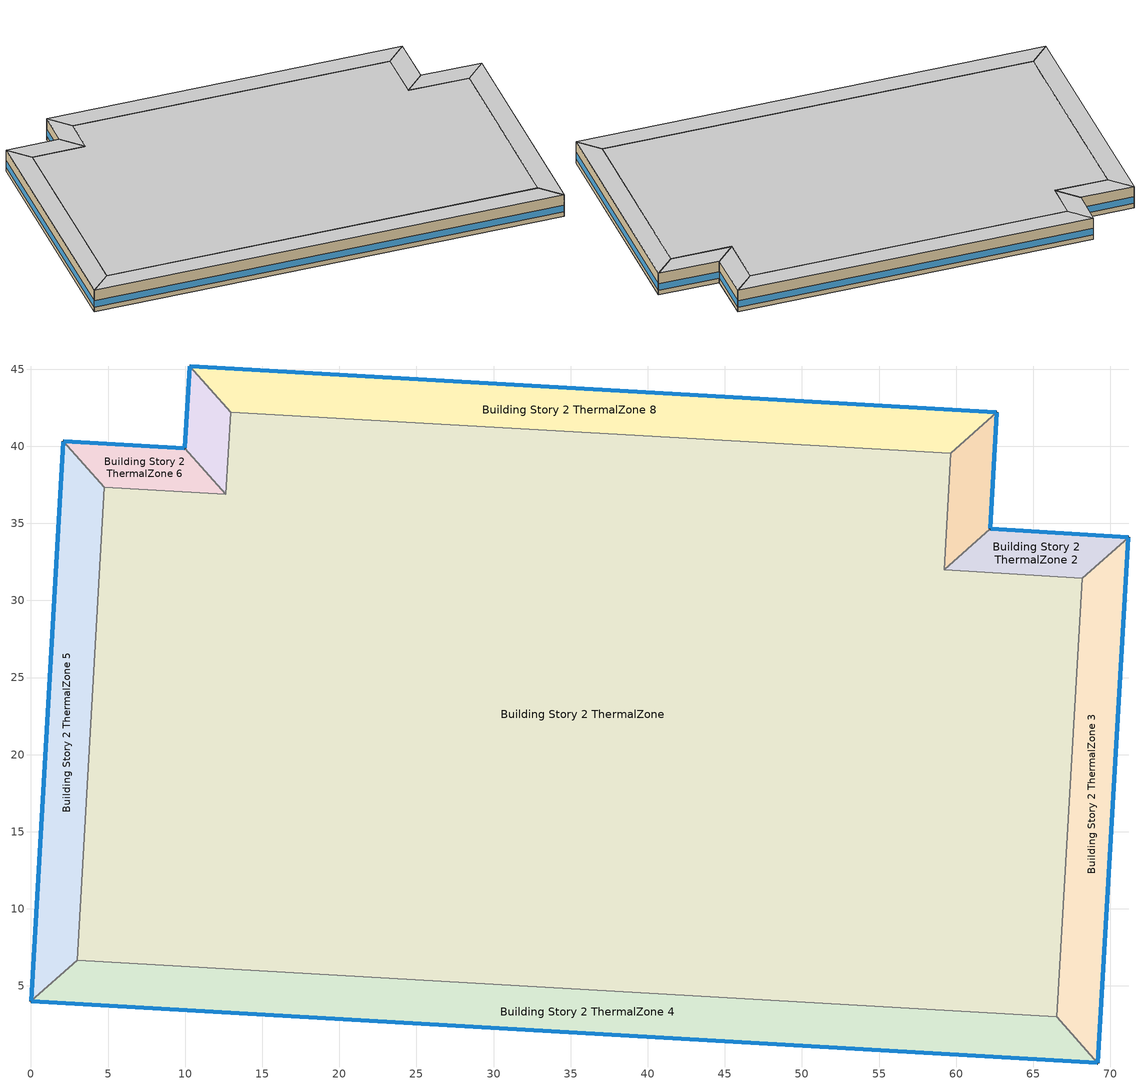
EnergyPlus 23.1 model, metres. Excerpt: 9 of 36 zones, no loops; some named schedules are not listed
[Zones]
Building Story 2 ThermalZone
 floor adiabatic (Typical Interior Ceiling): 59.65,39.54 59.23,31.99 68.18,31.44 66.51,2.99 2.99,6.66 4.76,37.33 12.62,36.88 12.95,42.21 z3.6
 wall adiabatic (Typical Interior Wall): 59.23,31.99 59.65,39.54 12.95,42.21 12.62,36.88 4.76,37.33 2.99,6.66 66.51,2.99 68.18,31.44 59.23,31.99 z3.6:7.2
 ceiling adiabatic (Typical Interior Floor): 12.95,42.21 12.62,36.88 4.76,37.33 2.99,6.66 66.51,2.99 68.18,31.44 59.23,31.99 59.65,39.54 z7.2
Building Story 2 ThermalZone 1
 floor adiabatic (Typical Interior Ceiling): 62.63,42.2 62.22,34.65 59.23,31.99 59.65,39.54 z3.6
 wall outside (Typical Insulated Steel Framed Exterior Wall R-12.99): 62.22,34.65 62.63,42.2 z3.6:7.2
 wall adiabatic (Typical Interior Wall): 62.63,42.2 59.65,39.54 59.23,31.99 62.22,34.65 z3.6:7.2
 window (U 0.55 SHGC 0.25): 62.22,34.68 62.63,42.18 z4.36:5.45
 ceiling adiabatic (Typical Interior Floor): 59.65,39.54 59.23,31.99 62.22,34.65 62.63,42.2 z7.2
Building Story 2 ThermalZone 2
 floor adiabatic (Typical Interior Ceiling): 62.22,34.65 71.18,34.1 68.18,31.44 59.23,31.99 z3.6
 wall outside (Typical Insulated Steel Framed Exterior Wall R-12.99): 71.18,34.1 62.22,34.65 z3.6:7.2
 wall adiabatic (Typical Interior Wall): 62.22,34.65 59.23,31.99 68.18,31.44 71.18,34.1 z3.6:7.2
 window (U 0.55 SHGC 0.25): 71.15,34.1 62.24,34.65 z4.36:5.45
 ceiling adiabatic (Typical Interior Floor): 59.23,31.99 68.18,31.44 71.18,34.1 62.22,34.65 z7.2
Building Story 2 ThermalZone 3
 floor adiabatic (Typical Interior Ceiling): 71.18,34.1 69.17,0 66.51,2.99 68.18,31.44 z3.6
 wall outside (Typical Insulated Steel Framed Exterior Wall R-12.99): 69.17,0 71.18,34.1 z3.6:7.2
 wall adiabatic (Typical Interior Wall): 71.18,34.1 68.18,31.44 66.51,2.99 69.17,0 z3.6:7.2
 window (U 0.55 SHGC 0.25): 69.17,0.03 71.17,34.07 z4.36:5.44
 ceiling adiabatic (Typical Interior Floor): 68.18,31.44 66.51,2.99 69.17,0 71.18,34.1 z7.2
Building Story 2 ThermalZone 4
 floor adiabatic (Typical Interior Ceiling): 69.17,0 0,4 2.99,6.66 66.51,2.99 z3.6
 wall outside (Typical Insulated Steel Framed Exterior Wall R-12.99): 0,4 69.17,0 z3.6:7.2
 wall adiabatic (Typical Interior Wall): 69.17,0 66.51,2.99 2.99,6.66 0,4 z3.6:7.2
 window (U 0.55 SHGC 0.25): 0.03,4 69.14,0 z4.36:5.44
 ceiling adiabatic (Typical Interior Floor): 66.51,2.99 2.99,6.66 0,4 69.17,0 z7.2
Building Story 2 ThermalZone 5
 floor adiabatic (Typical Interior Ceiling): 0,4 2.09,40.31 4.76,37.33 2.99,6.66 z3.6
 wall outside (Typical Insulated Steel Framed Exterior Wall R-12.99): 2.09,40.31 0,4 z3.6:7.2
 wall adiabatic (Typical Interior Wall): 0,4 2.99,6.66 4.76,37.33 2.09,40.31 z3.6:7.2
 window (U 0.55 SHGC 0.25): 2.09,40.29 0,4.02 z4.36:5.44
 ceiling adiabatic (Typical Interior Floor): 2.99,6.66 4.76,37.33 2.09,40.31 0,4 z7.2
Building Story 2 ThermalZone 6
 floor adiabatic (Typical Interior Ceiling): 2.09,40.31 9.96,39.87 12.62,36.88 4.76,37.33 z3.6
 wall outside (Typical Insulated Steel Framed Exterior Wall R-12.99): 9.96,39.87 2.09,40.31 z3.6:7.2
 wall adiabatic (Typical Interior Wall): 2.09,40.31 4.76,37.33 12.62,36.88 9.96,39.87 z3.6:7.2
 window (U 0.55 SHGC 0.25): 9.94,39.87 2.12,40.31 z4.36:5.45
 ceiling adiabatic (Typical Interior Ceiling): 4.76,37.33 12.62,36.88 9.96,39.87 2.09,40.31 z7.2
Building Story 2 ThermalZone 7
 floor adiabatic (Typical Interior Floor): 9.96,39.87 10.3,45.2 12.95,42.21 12.62,36.88 z3.6
 wall outside (Typical Insulated Steel Framed Exterior Wall R-12.99): 10.3,45.2 9.96,39.87 z3.6:7.2
 wall adiabatic (Typical Interior Wall): 9.96,39.87 12.62,36.88 12.95,42.21 10.3,45.2 z3.6:7.2
 window (U 0.55 SHGC 0.25): 10.3,45.18 9.97,39.9 z4.36:5.45
 ceiling adiabatic (Typical Interior Ceiling): 12.62,36.88 12.95,42.21 10.3,45.2 9.96,39.87 z7.2
Building Story 2 ThermalZone 8
 floor adiabatic (Typical Interior Floor): 10.3,45.2 62.63,42.2 59.65,39.54 12.95,42.21 z3.6
 wall outside (Typical Insulated Steel Framed Exterior Wall R-12.99): 62.63,42.2 10.3,45.2 z3.6:7.2
 wall adiabatic (Typical Interior Wall): 10.3,45.2 12.95,42.21 59.65,39.54 62.63,42.2 z3.6:7.2
 window (U 0.55 SHGC 0.25): 62.61,42.2 10.32,45.2 z4.36:5.44
 ceiling adiabatic (Typical Interior Ceiling): 12.95,42.21 59.65,39.54 62.63,42.2 10.3,45.2 z7.2
[Building]
bld_10: Terrain=City
[Site:Location]
Jack Northrop Fld H_CA_USA: Latitude {deg}=41.3127; Longitude {deg}=-105.584; Time Zone {hr}=-8; Elevation {m}=21
[Site:GroundTemperature:FCfactorMethod]
18.8, 14.3, 13.6, 13.2, 13.3, 12.6, 15.3, 15.6, 17.7, 19.4, 19.7, 18.5
[Site:WaterMainsTemperature]
Calculation Method=Correlation; Annual Average Outdoor Air Temperature {C}=8.96667; Maximum Difference In Monthly Average Outdoor Air Temperatures {deltaC}=26.2
[SizingPeriod:DesignDay] Day of Month=21; Dry-Bulb Temperature Range Modifier Type=DefaultMultipliers; Humidity Condition Type=Wetbulb; Barometric Pressure {Pa}=98769; Rain Indicator=No; Snow Indicator=No; Daylight Saving Time Indicator=No; Begin Environment Reset Mode=FullResetAtBeginEnvironment
Name | Month | Day Type | Maximum Dry-Bulb Temperature {C} | Daily Dry-Bulb Temperature Range {deltaC} | Wetbulb or DewPoint at Maximum Dry-Bulb {C} | Wind Speed {m/s} | Wind Direction {deg} | Solar Model Indicator | ASHRAE Clear Sky Optical Depth for Beam Irradiance (taub) | ASHRAE Clear Sky Optical Depth for Diffuse Irradiance (taud) | Sky Clearness
Buffalo Niagara Intl Ap Ann Clg .4% Condns DB=>MWB 1 | 7 | SummerDesignDay | 30.3 | 9.3 | 21.8 | 5.7 | 240 | ASHRAETau | 0.462 | 2.001
Buffalo Niagara Intl Ap Ann Clg .4% Condns WB=>MDB 1 | 7 | SummerDesignDay | 27.8 | 9.3 | 23.8 | 5.7 | 240 | ASHRAETau | 0.462 | 2.001
Buffalo Niagara Intl Ap Ann Htg 99.6% Condns DB 1 | 1 | WinterDesignDay | -16.3 | 0 | -16.3 | 5.1 | 270 | ASHRAEClearSky |  |  | 0
[Material] Thermal Absorptance=0.9; Solar Absorptance=0.7
Name | Roughness | Thickness {m} | Conductivity {W/m-K} | Density {kg/m3} | Specific Heat {J/kg-K} | Visible Absorptance
100mm Normalweight concrete floor | MediumRough | 0.1016 | 2.31045 | 2322 | 832.557 | 0.7
25mm Stucco | Smooth | 0.0254 | 0.72 | 1856 | 840 | 0.7
5/8 in. Gypsum Board | MediumSmooth | 0.0159 | 0.16 | 800 | 1090 | 0.7
G01 13mm gypsum board | Smooth | 0.0127 | 0.160031 | 800.001 | 1090.73 | 0.5
Std Wood 6inch 1; Std Wood 6inch 2 | MediumSmooth | 0.15 | 0.12 | 540 | 1210 | 0.7
[Material:NoMass] Roughness=Smooth; Thermal Absorptance=0.9; Solar Absorptance=0.7
Name | Thermal Resistance {m2-K/W} | Visible Absorptance
CP02 CARPET PAD | 0.21648 | 0.8
Typical Insulation R-10.81 | 1.90342 | 0.7
[WindowMaterial:Gas]
Gap_1_W_0_0032: Gas Type=Air; Thickness {m}=0.0032
[WindowMaterial:Glazing] Optical Data Type=SpectralAverage; Infrared Transmittance at Normal Incidence=0; Back Side Infrared Hemispherical Emissivity=0.84; Conductivity {W/m-K}=1; Dirt Correction Factor for Solar and Visible Transmittance=1; Solar Diffusing=No
Name | Thickness {m} | Solar Transmittance at Normal Incidence | Front Side Solar Reflectance at Normal Incidence | Back Side Solar Reflectance at Normal Incidence | Visible Transmittance at Normal Incidence | Front Side Visible Reflectance at Normal Incidence | Back Side Visible Reflectance at Normal Incidence | Front Side Infrared Hemispherical Emissivity
Glass_2022F_LayerAvg | 0.0039 | 0.355897 | 0.394095 | 0.265645 | 0.677694 | 0.042734 | 0.05547 | 0.046
Glass_2175_LayerAvg | 0.0086 | 0.167758 | 0.217606 | 0.437978 | 0.416044 | 0.078729 | 0.10654 | 0.84
[Construction]
InteriorFurnishings 1: Std Wood 6inch 1
InteriorFurnishings 2: Std Wood 6inch 2
Typical Insulated Steel Framed Exterior Wall R-12.99: 25mm Stucco, 5/8 in. Gypsum Board, Typical Insulation R-10.81, 5/8 in. Gypsum Board
Typical Interior Ceiling: CP02 CARPET PAD, 100mm Normalweight concrete floor
Typical Interior Floor: 100mm Normalweight concrete floor, CP02 CARPET PAD
Typical Interior Wall: G01 13mm gypsum board, G01 13mm gypsum board
U 0.55 SHGC 0.25: Glass_2175_LayerAvg, Gap_1_W_0_0032, Glass_2022F_LayerAvg
[Zone] Multiplier=1; Part of Total Floor Area=Yes
Building Story 2 ThermalZone; Building Story 2 ThermalZone 1; Building Story 2 ThermalZone 2; Building Story 2 ThermalZone 3; Building Story 2 ThermalZone 4; Building Story 2 ThermalZone 5; Building Story 2 ThermalZone 6; Building Story 2 ThermalZone 7; Building Story 2 ThermalZone 8
[Space] Space Type=Story Mid Blended Space Type
Name | Zone
Building Story 2 Space | Building Story 2 ThermalZone
Building Story 2 Space 1 | Building Story 2 ThermalZone 1
Building Story 2 Space 2 | Building Story 2 ThermalZone 2
Building Story 2 Space 3 | Building Story 2 ThermalZone 3
Building Story 2 Space 4 | Building Story 2 ThermalZone 4
Building Story 2 Space 5 | Building Story 2 ThermalZone 5
Building Story 2 Space 6 | Building Story 2 ThermalZone 6
Building Story 2 Space 7 | Building Story 2 ThermalZone 7
Building Story 2 Space 8 | Building Story 2 ThermalZone 8
[SpaceList]
Story Mid Blended Space Type: Building Story 2 Space 4, Building Story 2 Space 2, Building Story 2 Space 5, Building Story 2 Space, Building Story 2 Space 8, Building Story 2 Space 7, Building Story 2 Space 6, Building Story 2 Space 3, Building Story 2 Space 1
[InternalMass]
Name | Construction | Zone or ZoneList | Space or SpaceList | Surface Area {m2}
Building Story 2 Space 4 SecondarySchool Classroom A  - Story Mid Mass; Building Story 2 Space 4 SecondarySchool Classroom C  - Story Mid Mass | InteriorFurnishings 1 | Building Story 2 ThermalZone 4 | Building Story 2 Space 4 | 80.6715
Building Story 2 Space 2 SecondarySchool Classroom A  - Story Mid Mass; Building Story 2 Space 2 SecondarySchool Classroom C  - Story Mid Mass | InteriorFurnishings 1 | Building Story 2 ThermalZone 2 | Building Story 2 Space 2 | 10.9139
Building Story 2 Space 5 SecondarySchool Classroom A  - Story Mid Mass; Building Story 2 Space 5 SecondarySchool Classroom C  - Story Mid Mass | InteriorFurnishings 1 | Building Story 2 ThermalZone 5 | Building Story 2 Space 5 | 40.7278
Building Story 2 Space SecondarySchool Classroom A  - Story Mid Mass; Building Story 2 Space SecondarySchool Classroom C  - Story Mid Mass | InteriorFurnishings 1 | Building Story 2 ThermalZone | Building Story 2 Space | 938
Building Story 2 Space 8 SecondarySchool Classroom A  - Story Mid Mass; Building Story 2 Space 8 SecondarySchool Classroom C  - Story Mid Mass | InteriorFurnishings 1 | Building Story 2 ThermalZone 8 | Building Story 2 Space 8 | 60.3
Building Story 2 Space 7 SecondarySchool Classroom A  - Story Mid Mass; Building Story 2 Space 7 SecondarySchool Classroom C  - Story Mid Mass | InteriorFurnishings 1 | Building Story 2 ThermalZone 7 | Building Story 2 Space 7 | 6.49983
Building Story 2 Space 6 SecondarySchool Classroom A  - Story Mid Mass; Building Story 2 Space 6 SecondarySchool Classroom C  - Story Mid Mass | InteriorFurnishings 1 | Building Story 2 ThermalZone 6 | Building Story 2 Space 6 | 9.57649
Building Story 2 Space 3 SecondarySchool Classroom A  - Story Mid Mass; Building Story 2 Space 3 SecondarySchool Classroom C  - Story Mid Mass | InteriorFurnishings 1 | Building Story 2 ThermalZone 3 | Building Story 2 Space 3 | 38.059
Building Story 2 Space 1 SecondarySchool Classroom A  - Story Mid Mass; Building Story 2 Space 1 SecondarySchool Classroom C  - Story Mid Mass | InteriorFurnishings 1 | Building Story 2 ThermalZone 1 | Building Story 2 Space 1 | 9.19011
Building Story 2 Space 4 SecondarySchool Classroom A end_a - Story Mid Mass; Building Story 2 Space 4 SecondarySchool Classroom C end_a - Story Mid Mass | InteriorFurnishings 1 | Building Story 2 ThermalZone 4 | Building Story 2 Space 4 | 7.8037
Building Story 2 Space 2 SecondarySchool Classroom A end_a - Story Mid Mass; Building Story 2 Space 2 SecondarySchool Classroom C end_a - Story Mid Mass | InteriorFurnishings 1 | Building Story 2 ThermalZone 2 | Building Story 2 Space 2 | 1.05575
Building Story 2 Space 5 SecondarySchool Classroom A end_a - Story Mid Mass; Building Story 2 Space 5 SecondarySchool Classroom C end_a - Story Mid Mass | InteriorFurnishings 1 | Building Story 2 ThermalZone 5 | Building Story 2 Space 5 | 3.93978
Building Story 2 Space SecondarySchool Classroom A end_a - Story Mid Mass; Building Story 2 Space SecondarySchool Classroom C end_a - Story Mid Mass | InteriorFurnishings 1 | Building Story 2 ThermalZone | Building Story 2 Space | 90.7368
Building Story 2 Space 8 SecondarySchool Classroom A end_a - Story Mid Mass; Building Story 2 Space 8 SecondarySchool Classroom C end_a - Story Mid Mass | InteriorFurnishings 1 | Building Story 2 ThermalZone 8 | Building Story 2 Space 8 | 5.83308
Building Story 2 Space 7 SecondarySchool Classroom A end_a - Story Mid Mass; Building Story 2 Space 7 SecondarySchool Classroom C end_a - Story Mid Mass | InteriorFurnishings 1 | Building Story 2 ThermalZone 7 | Building Story 2 Space 7 | 0.628757
Building Story 2 Space 6 SecondarySchool Classroom A end_a - Story Mid Mass; Building Story 2 Space 6 SecondarySchool Classroom C end_a - Story Mid Mass | InteriorFurnishings 1 | Building Story 2 ThermalZone 6 | Building Story 2 Space 6 | 0.926375
Building Story 2 Space 3 SecondarySchool Classroom A end_a - Story Mid Mass; Building Story 2 Space 3 SecondarySchool Classroom C end_a - Story Mid Mass | InteriorFurnishings 1 | Building Story 2 ThermalZone 3 | Building Story 2 Space 3 | 3.68161
Building Story 2 Space 1 SecondarySchool Classroom A end_a - Story Mid Mass; Building Story 2 Space 1 SecondarySchool Classroom C end_a - Story Mid Mass | InteriorFurnishings 1 | Building Story 2 ThermalZone 1 | Building Story 2 Space 1 | 0.888999
Building Story 2 Space 4 SecondarySchool Corridor B  - Story Mid Mass | InteriorFurnishings 1 | Building Story 2 ThermalZone 4 | Building Story 2 Space 4 | 113.752
Building Story 2 Space 2 SecondarySchool Corridor B  - Story Mid Mass | InteriorFurnishings 1 | Building Story 2 ThermalZone 2 | Building Story 2 Space 2 | 15.3893
Building Story 2 Space 5 SecondarySchool Corridor B  - Story Mid Mass | InteriorFurnishings 1 | Building Story 2 ThermalZone 5 | Building Story 2 Space 5 | 57.4288
Building Story 2 Space SecondarySchool Corridor B  - Story Mid Mass | InteriorFurnishings 1 | Building Story 2 ThermalZone | Building Story 2 Space | 1322.64
Building Story 2 Space 8 SecondarySchool Corridor B  - Story Mid Mass | InteriorFurnishings 1 | Building Story 2 ThermalZone 8 | Building Story 2 Space 8 | 85.0268
Building Story 2 Space 7 SecondarySchool Corridor B  - Story Mid Mass | InteriorFurnishings 1 | Building Story 2 ThermalZone 7 | Building Story 2 Space 7 | 9.16517
Building Story 2 Space 6 SecondarySchool Corridor B  - Story Mid Mass | InteriorFurnishings 1 | Building Story 2 ThermalZone 6 | Building Story 2 Space 6 | 13.5035
Building Story 2 Space 3 SecondarySchool Corridor B  - Story Mid Mass | InteriorFurnishings 1 | Building Story 2 ThermalZone 3 | Building Story 2 Space 3 | 53.6655
Building Story 2 Space 1 SecondarySchool Corridor B  - Story Mid Mass | InteriorFurnishings 1 | Building Story 2 ThermalZone 1 | Building Story 2 Space 1 | 12.9586
Building Story 2 Space 4 SecondarySchool Corridor B end_a - Story Mid Mass | InteriorFurnishings 1 | Building Story 2 ThermalZone 4 | Building Story 2 Space 4 | 11.0037
Building Story 2 Space 2 SecondarySchool Corridor B end_a - Story Mid Mass | InteriorFurnishings 1 | Building Story 2 ThermalZone 2 | Building Story 2 Space 2 | 1.48868
Building Story 2 Space 5 SecondarySchool Corridor B end_a - Story Mid Mass | InteriorFurnishings 1 | Building Story 2 ThermalZone 5 | Building Story 2 Space 5 | 5.55533
Building Story 2 Space SecondarySchool Corridor B end_a - Story Mid Mass | InteriorFurnishings 1 | Building Story 2 ThermalZone | Building Story 2 Space | 127.945
Building Story 2 Space 8 SecondarySchool Corridor B end_a - Story Mid Mass | InteriorFurnishings 1 | Building Story 2 ThermalZone 8 | Building Story 2 Space 8 | 8.22501
Building Story 2 Space 7 SecondarySchool Corridor B end_a - Story Mid Mass | InteriorFurnishings 1 | Building Story 2 ThermalZone 7 | Building Story 2 Space 7 | 0.886587
Building Story 2 Space 6 SecondarySchool Corridor B end_a - Story Mid Mass | InteriorFurnishings 1 | Building Story 2 ThermalZone 6 | Building Story 2 Space 6 | 1.30625
Building Story 2 Space 3 SecondarySchool Corridor B end_a - Story Mid Mass | InteriorFurnishings 1 | Building Story 2 ThermalZone 3 | Building Story 2 Space 3 | 5.1913
Building Story 2 Space 1 SecondarySchool Corridor B end_a - Story Mid Mass | InteriorFurnishings 1 | Building Story 2 ThermalZone 1 | Building Story 2 Space 1 | 1.25354
Building Story 2 Space 4 SecondarySchool Gym A  - Story Mid Mass; Building Story 2 Space 4 SecondarySchool Gym C  - Story Mid Mass | InteriorFurnishings 1 | Building Story 2 ThermalZone 4 | Building Story 2 Space 4 | 5.06597
Building Story 2 Space 2 SecondarySchool Gym A  - Story Mid Mass; Building Story 2 Space 2 SecondarySchool Gym C  - Story Mid Mass | InteriorFurnishings 1 | Building Story 2 ThermalZone 2 | Building Story 2 Space 2 | 0.685368
Building Story 2 Space 5 SecondarySchool Gym A  - Story Mid Mass; Building Story 2 Space 5 SecondarySchool Gym C  - Story Mid Mass | InteriorFurnishings 1 | Building Story 2 ThermalZone 5 | Building Story 2 Space 5 | 2.55761
Building Story 2 Space SecondarySchool Gym A  - Story Mid Mass; Building Story 2 Space SecondarySchool Gym C  - Story Mid Mass | InteriorFurnishings 1 | Building Story 2 ThermalZone | Building Story 2 Space | 58.9041
Building Story 2 Space 8 SecondarySchool Gym A  - Story Mid Mass; Building Story 2 Space 8 SecondarySchool Gym C  - Story Mid Mass | InteriorFurnishings 1 | Building Story 2 ThermalZone 8 | Building Story 2 Space 8 | 3.78669
Building Story 2 Space 7 SecondarySchool Gym A  - Story Mid Mass; Building Story 2 Space 7 SecondarySchool Gym C  - Story Mid Mass | InteriorFurnishings 1 | Building Story 2 ThermalZone 7 | Building Story 2 Space 7 | 0.408174
Building Story 2 Space 6 SecondarySchool Gym A  - Story Mid Mass; Building Story 2 Space 6 SecondarySchool Gym C  - Story Mid Mass | InteriorFurnishings 1 | Building Story 2 ThermalZone 6 | Building Story 2 Space 6 | 0.60138
Building Story 2 Space 3 SecondarySchool Gym A  - Story Mid Mass; Building Story 2 Space 3 SecondarySchool Gym C  - Story Mid Mass | InteriorFurnishings 1 | Building Story 2 ThermalZone 3 | Building Story 2 Space 3 | 2.39001
Building Story 2 Space 1 SecondarySchool Gym A  - Story Mid Mass; Building Story 2 Space 1 SecondarySchool Gym C  - Story Mid Mass | InteriorFurnishings 1 | Building Story 2 ThermalZone 1 | Building Story 2 Space 1 | 0.577116
Building Story 2 Space 4 SecondarySchool Gym A end_b - Story Mid Mass; Building Story 2 Space 4 SecondarySchool Gym C end_b - Story Mid Mass | InteriorFurnishings 1 | Building Story 2 ThermalZone 4 | Building Story 2 Space 4 | 2.82476
Building Story 2 Space 2 SecondarySchool Gym A end_b - Story Mid Mass; Building Story 2 Space 2 SecondarySchool Gym C end_b - Story Mid Mass | InteriorFurnishings 1 | Building Story 2 ThermalZone 2 | Building Story 2 Space 2 | 0.382157
Building Story 2 Space 5 SecondarySchool Gym A end_b - Story Mid Mass; Building Story 2 Space 5 SecondarySchool Gym C end_b - Story Mid Mass | InteriorFurnishings 1 | Building Story 2 ThermalZone 5 | Building Story 2 Space 5 | 1.42611
Building Story 2 Space SecondarySchool Gym A end_b - Story Mid Mass; Building Story 2 Space SecondarySchool Gym C end_b - Story Mid Mass | InteriorFurnishings 1 | Building Story 2 ThermalZone | Building Story 2 Space | 32.8446
Building Story 2 Space 8 SecondarySchool Gym A end_b - Story Mid Mass; Building Story 2 Space 8 SecondarySchool Gym C end_b - Story Mid Mass | InteriorFurnishings 1 | Building Story 2 ThermalZone 8 | Building Story 2 Space 8 | 2.11144
Building Story 2 Space 7 SecondarySchool Gym A end_b - Story Mid Mass; Building Story 2 Space 7 SecondarySchool Gym C end_b - Story Mid Mass | InteriorFurnishings 1 | Building Story 2 ThermalZone 7 | Building Story 2 Space 7 | 0.227595
Building Story 2 Space 6 SecondarySchool Gym A end_b - Story Mid Mass; Building Story 2 Space 6 SecondarySchool Gym C end_b - Story Mid Mass | InteriorFurnishings 1 | Building Story 2 ThermalZone 6 | Building Story 2 Space 6 | 0.335326
Building Story 2 Space 3 SecondarySchool Gym A end_b - Story Mid Mass; Building Story 2 Space 3 SecondarySchool Gym C end_b - Story Mid Mass | InteriorFurnishings 1 | Building Story 2 ThermalZone 3 | Building Story 2 Space 3 | 1.33266
Building Story 2 Space 1 SecondarySchool Gym A end_b - Story Mid Mass; Building Story 2 Space 1 SecondarySchool Gym C end_b - Story Mid Mass | InteriorFurnishings 1 | Building Story 2 ThermalZone 1 | Building Story 2 Space 1 | 0.321797
Building Story 2 Space 4 SecondarySchool Gym B  - Story Mid Mass | InteriorFurnishings 1 | Building Story 2 ThermalZone 4 | Building Story 2 Space 4 | 37.5929
Building Story 2 Space 2 SecondarySchool Gym B  - Story Mid Mass | InteriorFurnishings 1 | Building Story 2 ThermalZone 2 | Building Story 2 Space 2 | 5.08589
Building Story 2 Space 5 SecondarySchool Gym B  - Story Mid Mass | InteriorFurnishings 1 | Building Story 2 ThermalZone 5 | Building Story 2 Space 5 | 18.9792
Building Story 2 Space SecondarySchool Gym B  - Story Mid Mass | InteriorFurnishings 1 | Building Story 2 ThermalZone | Building Story 2 Space | 437.108
Building Story 2 Space 8 SecondarySchool Gym B  - Story Mid Mass | InteriorFurnishings 1 | Building Story 2 ThermalZone 8 | Building Story 2 Space 8 | 28.0998
Building Story 2 Space 7 SecondarySchool Gym B  - Story Mid Mass | InteriorFurnishings 1 | Building Story 2 ThermalZone 7 | Building Story 2 Space 7 | 3.02892
Building Story 2 Space 6 SecondarySchool Gym B  - Story Mid Mass | InteriorFurnishings 1 | Building Story 2 ThermalZone 6 | Building Story 2 Space 6 | 4.46264
Building Story 2 Space 3 SecondarySchool Gym B  - Story Mid Mass | InteriorFurnishings 1 | Building Story 2 ThermalZone 3 | Building Story 2 Space 3 | 17.7355
Building Story 2 Space 1 SecondarySchool Gym B  - Story Mid Mass | InteriorFurnishings 1 | Building Story 2 ThermalZone 1 | Building Story 2 Space 1 | 4.28259
Building Story 2 Space 4 SecondarySchool Gym B end_b - Story Mid Mass | InteriorFurnishings 1 | Building Story 2 ThermalZone 4 | Building Story 2 Space 4 | 20.9616
Building Story 2 Space 2 SecondarySchool Gym B end_b - Story Mid Mass | InteriorFurnishings 1 | Building Story 2 ThermalZone 2 | Building Story 2 Space 2 | 2.83587
Building Story 2 Space 5 SecondarySchool Gym B end_b - Story Mid Mass | InteriorFurnishings 1 | Building Story 2 ThermalZone 5 | Building Story 2 Space 5 | 10.5827
Building Story 2 Space SecondarySchool Gym B end_b - Story Mid Mass | InteriorFurnishings 1 | Building Story 2 ThermalZone | Building Story 2 Space | 243.729
Building Story 2 Space 8 SecondarySchool Gym B end_b - Story Mid Mass | InteriorFurnishings 1 | Building Story 2 ThermalZone 8 | Building Story 2 Space 8 | 15.6683
Building Story 2 Space 7 SecondarySchool Gym B end_b - Story Mid Mass | InteriorFurnishings 1 | Building Story 2 ThermalZone 7 | Building Story 2 Space 7 | 1.68891
Building Story 2 Space 6 SecondarySchool Gym B end_b - Story Mid Mass | InteriorFurnishings 1 | Building Story 2 ThermalZone 6 | Building Story 2 Space 6 | 2.48835
Building Story 2 Space 3 SecondarySchool Gym B end_b - Story Mid Mass | InteriorFurnishings 1 | Building Story 2 ThermalZone 3 | Building Story 2 Space 3 | 9.8892
Building Story 2 Space 1 SecondarySchool Gym B end_b - Story Mid Mass | InteriorFurnishings 1 | Building Story 2 ThermalZone 1 | Building Story 2 Space 1 | 2.38795
Building Story 2 Space Mass | InteriorFurnishings 2 | Building Story 2 ThermalZone | Building Story 2 Space | 4372.39
Building Story 2 Space 1 Mass | InteriorFurnishings 2 | Building Story 2 ThermalZone 1 | Building Story 2 Space 1 | 42.8387
Building Story 2 Space 2 Mass | InteriorFurnishings 2 | Building Story 2 ThermalZone 2 | Building Story 2 Space 2 | 50.8742
Building Story 2 Space 3 Mass | InteriorFurnishings 2 | Building Story 2 ThermalZone 3 | Building Story 2 Space 3 | 177.408
Building Story 2 Space 4 Mass | InteriorFurnishings 2 | Building Story 2 ThermalZone 4 | Building Story 2 Space 4 | 376.042
Building Story 2 Space 5 Mass | InteriorFurnishings 2 | Building Story 2 ThermalZone 5 | Building Story 2 Space 5 | 189.849
Building Story 2 Space 6 Mass | InteriorFurnishings 2 | Building Story 2 ThermalZone 6 | Building Story 2 Space 6 | 44.6398
Building Story 2 Space 7 Mass | InteriorFurnishings 2 | Building Story 2 ThermalZone 7 | Building Story 2 Space 7 | 30.2983
Building Story 2 Space 8 Mass | InteriorFurnishings 2 | Building Story 2 ThermalZone 8 | Building Story 2 Space 8 | 281.082
[Lights] Zone or ZoneList or Space or SpaceList=Story Mid Blended Space Type; Design Level Calculation Method=Watts/Area; Return Air Fraction=0; Fraction Radiant=0.37; Fraction Visible=0.2; Fraction Replaceable=1
Name | Schedule | Watts per Zone Floor Area {W/m2}
SecondarySchool Classroom Lights 1 | SchoolSecondary BLDG_LIGHT_CLASSROOM_SCH_2013 | 6.28069
SecondarySchool Corridor Lights 1 | SchoolSecondary BLDG_LIGHT_CORRIDOR_SCH_2013 | 2.35688
SecondarySchool Gym Lights 2 | SchoolSecondary BLDG_LIGHT_GYM_SCH_2013 | 1.53202
[People] Zone or ZoneList or Space or SpaceList=Story Mid Blended Space Type; Number of People Calculation Method=People/Area; Fraction Radiant=0.3; Activity Level Schedule=SchoolSecondary ACTIVITY_SCH; Enable ASHRAE 55 Comfort Warnings=Yes; Mean Radiant Temperature Calculation Type=ZoneAveraged; Work Efficiency Schedule=Work Efficiency Schedule; Clothing Insulation Schedule=Clothing Schedule; Air Velocity Schedule=Air Velocity Schedule; Thermal Comfort Model 1 Type=Fanger
Name | Number of People Schedule | People per Floor Area {person/m2}
SecondarySchool Classroom People 1 | SchoolSecondary BLDG_OCC_SCH | 0.177277
SecondarySchool Gym People 2 | SchoolSecondary BLDG_OCC_SCH_Gym | 0.0638343
[ElectricEquipment] Zone or ZoneList or Space or SpaceList=Story Mid Blended Space Type; Schedule=SchoolSecondary BLDG_EQUIP_SCH_2013; Design Level Calculation Method=Watts/Area; Fraction Latent=0; Fraction Radiant=0.5; Fraction Lost=0
Name | Watts per Zone Floor Area {W/m2}
SecondarySchool Classroom Elec Equip 1 | 4.70545
SecondarySchool Corridor Elec Equip 1 | 1.32128
SecondarySchool Gym Elec Equip 2 | 0.978793
[ZoneInfiltration:DesignFlowRate] Zone or ZoneList or Space or SpaceList=Story Mid Blended Space Type; Schedule=Always On Discrete; Design Flow Rate Calculation Method=Flow/ExteriorArea; Constant Term Coefficient=0; Temperature Term Coefficient=0; Velocity Term Coefficient=0.224; Velocity Squared Term Coefficient=0
Name | Flow Rate per Exterior Surface Area {m3/s-m2}
SecondarySchool Classroom A  - Story Mid Infiltration; SecondarySchool Classroom C  - Story Mid Infiltration | 0.000125002
SecondarySchool Classroom A end_a - Story Mid Infiltration; SecondarySchool Classroom C end_a - Story Mid Infiltration | 4.54974e-05
SecondarySchool Corridor B end_a - Story Mid Infiltration | 4.71038e-05
SecondarySchool Gym A  - Story Mid Infiltration; SecondarySchool Gym C  - Story Mid Infiltration | 2.1686e-05
SecondarySchool Gym A end_b - Story Mid Infiltration; SecondarySchool Gym C end_b - Story Mid Infiltration | 2.4184e-05
SecondarySchool Gym B end_b - Story Mid Infiltration | 8.97307e-05
[Daylighting:Controls] Lighting Control Type=Stepped; Minimum Input Power Fraction for Continuous or ContinuousOff Dimming Control=0.3; Minimum Light Output Fraction for Continuous or ContinuousOff Dimming Control=0.2; Number of Stepped Control Steps=3; Probability Lighting will be Reset When Needed in Manual Stepped Control=1; Glare Calculation Azimuth Angle of View Direction Clockwise from Zone y-Axis {deg}=-0; Maximum Allowable Discomfort Glare Index=22; Illuminance Setpoint at Reference Point 1 {lux}=215
Name | Zone or Space | Glare Calculation Daylighting Reference Point | Daylighting Reference Point 1 | Fraction of Lights Controlled by Reference Point 1 | Daylighting Reference Point 2 | Fraction of Lights Controlled by Reference Point 2 | Illuminance Setpoint at Reference Point 2 {lux}
Building Story 2 ThermalZone 2 DaylightingControls | Building Story 2 ThermalZone 2 | Building Story 2 Space 2 Daylt Sensor 1 | Building Story 2 Space 2 Daylt Sensor 1 | 0.635
Building Story 2 ThermalZone 3 DaylightingControls | Building Story 2 ThermalZone 3 | Building Story 2 Space 3 Daylt Sensor 1 | Building Story 2 Space 3 Daylt Sensor 1 | 0.672 | Building Story 2 Space 3 Daylt Sensor 2 | 0.327 | 215
Building Story 2 ThermalZone 4 DaylightingControls | Building Story 2 ThermalZone 4 | Building Story 2 Space 4 Daylt Sensor 1 | Building Story 2 Space 4 Daylt Sensor 1 | 0.661 | Building Story 2 Space 4 Daylt Sensor 2 | 0.338 | 215
Building Story 2 ThermalZone 5 DaylightingControls | Building Story 2 ThermalZone 5 | Building Story 2 Space 5 Daylt Sensor 1 | Building Story 2 Space 5 Daylt Sensor 1 | 0.671 | Building Story 2 Space 5 Daylt Sensor 2 | 0.328 | 215
Building Story 2 ThermalZone 8 DaylightingControls | Building Story 2 ThermalZone 8 | Building Story 2 Space 8 Daylt Sensor 1 | Building Story 2 Space 8 Daylt Sensor 1 | 0.663 | Building Story 2 Space 8 Daylt Sensor 2 | 0.336 | 215
[Exterior:Lights] Control Option=AstronomicalClock
Name | Schedule | Design Level {W}
Building Facades | Schedule Ruleset 1 | 1059.83
Main Entries | Schedule Ruleset 2 | 287.547
Other Doors | Schedule Ruleset 2 | 639.792
Parking Areas and Drives | Schedule Ruleset 2 | 11443.6
[Schedule:Week:Daily]
SchoolSecondary BLDG_LIGHT_CLASSROOM_SCH_2013 Week Rule - Jan1-Jan3: SchoolSecondary BLDG_LIGHT_CLASSROOM_SCH_2013 Wkdy Day, SchoolSecondary BLDG_LIGHT_CLASSROOM_SCH_2013 Wkdy Day, SchoolSecondary BLDG_LIGHT_CLASSROOM_SCH_2013 Wkdy Day, SchoolSecondary BLDG_LIGHT_CLASSROOM_SCH_2013 Wkdy Day, SchoolSecondary BLDG_LIGHT_CLASSROOM_SCH_2013 Wkdy Day, SchoolSecondary BLDG_LIGHT_CLASSROOM_SCH_2013 Wkdy Day, SchoolSecondary BLDG_LIGHT_CLASSROOM_SCH_2013 Wknd Day, SchoolSecondary BLDG_LIGHT_CLASSROOM_SCH_2013 Default, SchoolSecondary BLDG_LIGHT_CLASSROOM_SCH_2013 Summer Design Day, SchoolSecondary BLDG_LIGHT_CLASSROOM_SCH_2013 Winter Design Day, SchoolSecondary BLDG_LIGHT_CLASSROOM_SCH_2013 Default, SchoolSecondary BLDG_LIGHT_CLASSROOM_SCH_2013 Default
SchoolSecondary BLDG_LIGHT_CLASSROOM_SCH_2013 Week Rule - Jan4-Jun27: SchoolSecondary BLDG_LIGHT_CLASSROOM_SCH_2013 Wknd Day, SchoolSecondary BLDG_LIGHT_CLASSROOM_SCH_2013 Wkdy Day, SchoolSecondary BLDG_LIGHT_CLASSROOM_SCH_2013 Wkdy Day, SchoolSecondary BLDG_LIGHT_CLASSROOM_SCH_2013 Wkdy Day, SchoolSecondary BLDG_LIGHT_CLASSROOM_SCH_2013 Wkdy Day, SchoolSecondary BLDG_LIGHT_CLASSROOM_SCH_2013 Wkdy Day, SchoolSecondary BLDG_LIGHT_CLASSROOM_SCH_2013 Wknd Day, SchoolSecondary BLDG_LIGHT_CLASSROOM_SCH_2013 Default, SchoolSecondary BLDG_LIGHT_CLASSROOM_SCH_2013 Summer Design Day, SchoolSecondary BLDG_LIGHT_CLASSROOM_SCH_2013 Winter Design Day, SchoolSecondary BLDG_LIGHT_CLASSROOM_SCH_2013 Default, SchoolSecondary BLDG_LIGHT_CLASSROOM_SCH_2013 Default
SchoolSecondary BLDG_LIGHT_CLASSROOM_SCH_2013 Week Rule - Jun28-Jul4: SchoolSecondary BLDG_LIGHT_CLASSROOM_SCH_2013 Wknd Day, SchoolSecondary BLDG_LIGHT_CLASSROOM_SCH_2013 Wkdy Day, SchoolSecondary BLDG_LIGHT_CLASSROOM_SCH_2013 Wkdy Day, SchoolSecondary BLDG_LIGHT_CLASSROOM_SCH_2013 Wkdy Day 1, SchoolSecondary BLDG_LIGHT_CLASSROOM_SCH_2013 Wkdy Day 1, SchoolSecondary BLDG_LIGHT_CLASSROOM_SCH_2013 Wkdy Day 1, SchoolSecondary BLDG_LIGHT_CLASSROOM_SCH_2013 Wknd Day 1, SchoolSecondary BLDG_LIGHT_CLASSROOM_SCH_2013 Default, SchoolSecondary BLDG_LIGHT_CLASSROOM_SCH_2013 Summer Design Day, SchoolSecondary BLDG_LIGHT_CLASSROOM_SCH_2013 Winter Design Day, SchoolSecondary BLDG_LIGHT_CLASSROOM_SCH_2013 Default, SchoolSecondary BLDG_LIGHT_CLASSROOM_SCH_2013 Default
SchoolSecondary BLDG_LIGHT_CLASSROOM_SCH_2013 Week Rule - Jul5-Aug29: SchoolSecondary BLDG_LIGHT_CLASSROOM_SCH_2013 Wknd Day 1, SchoolSecondary BLDG_LIGHT_CLASSROOM_SCH_2013 Wkdy Day 1, SchoolSecondary BLDG_LIGHT_CLASSROOM_SCH_2013 Wkdy Day 1, SchoolSecondary BLDG_LIGHT_CLASSROOM_SCH_2013 Wkdy Day 1, SchoolSecondary BLDG_LIGHT_CLASSROOM_SCH_2013 Wkdy Day 1, SchoolSecondary BLDG_LIGHT_CLASSROOM_SCH_2013 Wkdy Day 1, SchoolSecondary BLDG_LIGHT_CLASSROOM_SCH_2013 Wknd Day 1, SchoolSecondary BLDG_LIGHT_CLASSROOM_SCH_2013 Default, SchoolSecondary BLDG_LIGHT_CLASSROOM_SCH_2013 Summer Design Day, SchoolSecondary BLDG_LIGHT_CLASSROOM_SCH_2013 Winter Design Day, SchoolSecondary BLDG_LIGHT_CLASSROOM_SCH_2013 Default, SchoolSecondary BLDG_LIGHT_CLASSROOM_SCH_2013 Default
SchoolSecondary BLDG_LIGHT_CLASSROOM_SCH_2013 Week Rule - Aug30-Sep5: SchoolSecondary BLDG_LIGHT_CLASSROOM_SCH_2013 Wknd Day 1, SchoolSecondary BLDG_LIGHT_CLASSROOM_SCH_2013 Wkdy Day 1, SchoolSecondary BLDG_LIGHT_CLASSROOM_SCH_2013 Wkdy Day 2, SchoolSecondary BLDG_LIGHT_CLASSROOM_SCH_2013 Wkdy Day 2, SchoolSecondary BLDG_LIGHT_CLASSROOM_SCH_2013 Wkdy Day 2, SchoolSecondary BLDG_LIGHT_CLASSROOM_SCH_2013 Wkdy Day 2, SchoolSecondary BLDG_LIGHT_CLASSROOM_SCH_2013 Default, SchoolSecondary BLDG_LIGHT_CLASSROOM_SCH_2013 Default, SchoolSecondary BLDG_LIGHT_CLASSROOM_SCH_2013 Summer Design Day, SchoolSecondary BLDG_LIGHT_CLASSROOM_SCH_2013 Winter Design Day, SchoolSecondary BLDG_LIGHT_CLASSROOM_SCH_2013 Default, SchoolSecondary BLDG_LIGHT_CLASSROOM_SCH_2013 Default
SchoolSecondary BLDG_LIGHT_CLASSROOM_SCH_2013 Week Rule - Sep6-Dec31: SchoolSecondary BLDG_LIGHT_CLASSROOM_SCH_2013 Default, SchoolSecondary BLDG_LIGHT_CLASSROOM_SCH_2013 Wkdy Day 2, SchoolSecondary BLDG_LIGHT_CLASSROOM_SCH_2013 Wkdy Day 2, SchoolSecondary BLDG_LIGHT_CLASSROOM_SCH_2013 Wkdy Day 2, SchoolSecondary BLDG_LIGHT_CLASSROOM_SCH_2013 Wkdy Day 2, SchoolSecondary BLDG_LIGHT_CLASSROOM_SCH_2013 Wkdy Day 2, SchoolSecondary BLDG_LIGHT_CLASSROOM_SCH_2013 Default, SchoolSecondary BLDG_LIGHT_CLASSROOM_SCH_2013 Default, SchoolSecondary BLDG_LIGHT_CLASSROOM_SCH_2013 Summer Design Day, SchoolSecondary BLDG_LIGHT_CLASSROOM_SCH_2013 Winter Design Day, SchoolSecondary BLDG_LIGHT_CLASSROOM_SCH_2013 Default, SchoolSecondary BLDG_LIGHT_CLASSROOM_SCH_2013 Default
SchoolSecondary BLDG_LIGHT_GYM_SCH_2013 Week Rule - Jan1-Jan3: SchoolSecondary BLDG_LIGHT_GYM_SCH_2013 Wkdy Day, SchoolSecondary BLDG_LIGHT_GYM_SCH_2013 Wkdy Day, SchoolSecondary BLDG_LIGHT_GYM_SCH_2013 Wkdy Day, SchoolSecondary BLDG_LIGHT_GYM_SCH_2013 Wkdy Day, SchoolSecondary BLDG_LIGHT_GYM_SCH_2013 Wkdy Day, SchoolSecondary BLDG_LIGHT_GYM_SCH_2013 Wkdy Day, SchoolSecondary BLDG_LIGHT_GYM_SCH_2013 Wknd Day, SchoolSecondary BLDG_LIGHT_GYM_SCH_2013 Default, SchoolSecondary BLDG_LIGHT_GYM_SCH_2013 Summer Design Day, SchoolSecondary BLDG_LIGHT_GYM_SCH_2013 Winter Design Day, SchoolSecondary BLDG_LIGHT_GYM_SCH_2013 Default, SchoolSecondary BLDG_LIGHT_GYM_SCH_2013 Default
SchoolSecondary BLDG_LIGHT_GYM_SCH_2013 Week Rule - Jan4-Jun27: SchoolSecondary BLDG_LIGHT_GYM_SCH_2013 Wknd Day, SchoolSecondary BLDG_LIGHT_GYM_SCH_2013 Wkdy Day, SchoolSecondary BLDG_LIGHT_GYM_SCH_2013 Wkdy Day, SchoolSecondary BLDG_LIGHT_GYM_SCH_2013 Wkdy Day, SchoolSecondary BLDG_LIGHT_GYM_SCH_2013 Wkdy Day, SchoolSecondary BLDG_LIGHT_GYM_SCH_2013 Wkdy Day, SchoolSecondary BLDG_LIGHT_GYM_SCH_2013 Wknd Day, SchoolSecondary BLDG_LIGHT_GYM_SCH_2013 Default, SchoolSecondary BLDG_LIGHT_GYM_SCH_2013 Summer Design Day, SchoolSecondary BLDG_LIGHT_GYM_SCH_2013 Winter Design Day, SchoolSecondary BLDG_LIGHT_GYM_SCH_2013 Default, SchoolSecondary BLDG_LIGHT_GYM_SCH_2013 Default
SchoolSecondary BLDG_LIGHT_GYM_SCH_2013 Week Rule - Jun28-Jul4: SchoolSecondary BLDG_LIGHT_GYM_SCH_2013 Wknd Day, SchoolSecondary BLDG_LIGHT_GYM_SCH_2013 Wkdy Day, SchoolSecondary BLDG_LIGHT_GYM_SCH_2013 Wkdy Day, SchoolSecondary BLDG_LIGHT_GYM_SCH_2013 Wkdy Day 1, SchoolSecondary BLDG_LIGHT_GYM_SCH_2013 Wkdy Day 1, SchoolSecondary BLDG_LIGHT_GYM_SCH_2013 Wkdy Day 1, SchoolSecondary BLDG_LIGHT_GYM_SCH_2013 Wknd Day 1, SchoolSecondary BLDG_LIGHT_GYM_SCH_2013 Default, SchoolSecondary BLDG_LIGHT_GYM_SCH_2013 Summer Design Day, SchoolSecondary BLDG_LIGHT_GYM_SCH_2013 Winter Design Day, SchoolSecondary BLDG_LIGHT_GYM_SCH_2013 Default, SchoolSecondary BLDG_LIGHT_GYM_SCH_2013 Default
SchoolSecondary BLDG_LIGHT_GYM_SCH_2013 Week Rule - Jul5-Aug29: SchoolSecondary BLDG_LIGHT_GYM_SCH_2013 Wknd Day 1, SchoolSecondary BLDG_LIGHT_GYM_SCH_2013 Wkdy Day 1, SchoolSecondary BLDG_LIGHT_GYM_SCH_2013 Wkdy Day 1, SchoolSecondary BLDG_LIGHT_GYM_SCH_2013 Wkdy Day 1, SchoolSecondary BLDG_LIGHT_GYM_SCH_2013 Wkdy Day 1, SchoolSecondary BLDG_LIGHT_GYM_SCH_2013 Wkdy Day 1, SchoolSecondary BLDG_LIGHT_GYM_SCH_2013 Wknd Day 1, SchoolSecondary BLDG_LIGHT_GYM_SCH_2013 Default, SchoolSecondary BLDG_LIGHT_GYM_SCH_2013 Summer Design Day, SchoolSecondary BLDG_LIGHT_GYM_SCH_2013 Winter Design Day, SchoolSecondary BLDG_LIGHT_GYM_SCH_2013 Default, SchoolSecondary BLDG_LIGHT_GYM_SCH_2013 Default
SchoolSecondary BLDG_LIGHT_GYM_SCH_2013 Week Rule - Aug30-Sep5: SchoolSecondary BLDG_LIGHT_GYM_SCH_2013 Wknd Day 1, SchoolSecondary BLDG_LIGHT_GYM_SCH_2013 Wkdy Day 1, SchoolSecondary BLDG_LIGHT_GYM_SCH_2013 Wkdy Day 2, SchoolSecondary BLDG_LIGHT_GYM_SCH_2013 Wkdy Day 2, SchoolSecondary BLDG_LIGHT_GYM_SCH_2013 Wkdy Day 2, SchoolSecondary BLDG_LIGHT_GYM_SCH_2013 Wkdy Day 2, SchoolSecondary BLDG_LIGHT_GYM_SCH_2013 Default, SchoolSecondary BLDG_LIGHT_GYM_SCH_2013 Default, SchoolSecondary BLDG_LIGHT_GYM_SCH_2013 Summer Design Day, SchoolSecondary BLDG_LIGHT_GYM_SCH_2013 Winter Design Day, SchoolSecondary BLDG_LIGHT_GYM_SCH_2013 Default, SchoolSecondary BLDG_LIGHT_GYM_SCH_2013 Default
SchoolSecondary BLDG_LIGHT_GYM_SCH_2013 Week Rule - Sep6-Dec31: SchoolSecondary BLDG_LIGHT_GYM_SCH_2013 Default, SchoolSecondary BLDG_LIGHT_GYM_SCH_2013 Wkdy Day 2, SchoolSecondary BLDG_LIGHT_GYM_SCH_2013 Wkdy Day 2, SchoolSecondary BLDG_LIGHT_GYM_SCH_2013 Wkdy Day 2, SchoolSecondary BLDG_LIGHT_GYM_SCH_2013 Wkdy Day 2, SchoolSecondary BLDG_LIGHT_GYM_SCH_2013 Wkdy Day 2, SchoolSecondary BLDG_LIGHT_GYM_SCH_2013 Default, SchoolSecondary BLDG_LIGHT_GYM_SCH_2013 Default, SchoolSecondary BLDG_LIGHT_GYM_SCH_2013 Summer Design Day, SchoolSecondary BLDG_LIGHT_GYM_SCH_2013 Winter Design Day, SchoolSecondary BLDG_LIGHT_GYM_SCH_2013 Default, SchoolSecondary BLDG_LIGHT_GYM_SCH_2013 Default
SchoolSecondary BLDG_OCC_SCH Week Rule - Jan1-Jan3: SchoolSecondary BLDG_OCC_SCH Wkdy|SmrDsn Day, SchoolSecondary BLDG_OCC_SCH Wkdy|SmrDsn Day, SchoolSecondary BLDG_OCC_SCH Wkdy|SmrDsn Day, SchoolSecondary BLDG_OCC_SCH Wkdy|SmrDsn Day, SchoolSecondary BLDG_OCC_SCH Wkdy|SmrDsn Day, SchoolSecondary BLDG_OCC_SCH Wkdy|SmrDsn Day, SchoolSecondary BLDG_OCC_SCH Wknd Day, SchoolSecondary BLDG_OCC_SCH Default, SchoolSecondary BLDG_OCC_SCH Summer Design Day, SchoolSecondary BLDG_OCC_SCH Winter Design Day, SchoolSecondary BLDG_OCC_SCH Default, SchoolSecondary BLDG_OCC_SCH Default
SchoolSecondary BLDG_LIGHT_CORRIDOR_SCH_2013 Week Rule - Jan1-Jan3: SchoolSecondary BLDG_LIGHT_CORRIDOR_SCH_2013 Wkdy Day, SchoolSecondary BLDG_LIGHT_CORRIDOR_SCH_2013 Wkdy Day, SchoolSecondary BLDG_LIGHT_CORRIDOR_SCH_2013 Wkdy Day, SchoolSecondary BLDG_LIGHT_CORRIDOR_SCH_2013 Wkdy Day, SchoolSecondary BLDG_LIGHT_CORRIDOR_SCH_2013 Wkdy Day, SchoolSecondary BLDG_LIGHT_CORRIDOR_SCH_2013 Wkdy Day, SchoolSecondary BLDG_LIGHT_CORRIDOR_SCH_2013 Wknd Day, SchoolSecondary BLDG_LIGHT_CORRIDOR_SCH_2013 Default, SchoolSecondary BLDG_LIGHT_CORRIDOR_SCH_2013 Summer Design Day, SchoolSecondary BLDG_LIGHT_CORRIDOR_SCH_2013 Winter Design Day, SchoolSecondary BLDG_LIGHT_CORRIDOR_SCH_2013 Default, SchoolSecondary BLDG_LIGHT_CORRIDOR_SCH_2013 Default
SchoolSecondary BLDG_LIGHT_CORRIDOR_SCH_2013 Week Rule - Jan4-Jun27: SchoolSecondary BLDG_LIGHT_CORRIDOR_SCH_2013 Wknd Day, SchoolSecondary BLDG_LIGHT_CORRIDOR_SCH_2013 Wkdy Day, SchoolSecondary BLDG_LIGHT_CORRIDOR_SCH_2013 Wkdy Day, SchoolSecondary BLDG_LIGHT_CORRIDOR_SCH_2013 Wkdy Day, SchoolSecondary BLDG_LIGHT_CORRIDOR_SCH_2013 Wkdy Day, SchoolSecondary BLDG_LIGHT_CORRIDOR_SCH_2013 Wkdy Day, SchoolSecondary BLDG_LIGHT_CORRIDOR_SCH_2013 Wknd Day, SchoolSecondary BLDG_LIGHT_CORRIDOR_SCH_2013 Default, SchoolSecondary BLDG_LIGHT_CORRIDOR_SCH_2013 Summer Design Day, SchoolSecondary BLDG_LIGHT_CORRIDOR_SCH_2013 Winter Design Day, SchoolSecondary BLDG_LIGHT_CORRIDOR_SCH_2013 Default, SchoolSecondary BLDG_LIGHT_CORRIDOR_SCH_2013 Default
SchoolSecondary BLDG_LIGHT_CORRIDOR_SCH_2013 Week Rule - Jun28-Jul4: SchoolSecondary BLDG_LIGHT_CORRIDOR_SCH_2013 Wknd Day, SchoolSecondary BLDG_LIGHT_CORRIDOR_SCH_2013 Wkdy Day, SchoolSecondary BLDG_LIGHT_CORRIDOR_SCH_2013 Wkdy Day, SchoolSecondary BLDG_LIGHT_CORRIDOR_SCH_2013 Wkdy Day 1, SchoolSecondary BLDG_LIGHT_CORRIDOR_SCH_2013 Wkdy Day 1, SchoolSecondary BLDG_LIGHT_CORRIDOR_SCH_2013 Wkdy Day 1, SchoolSecondary BLDG_LIGHT_CORRIDOR_SCH_2013 Wknd Day 1, SchoolSecondary BLDG_LIGHT_CORRIDOR_SCH_2013 Default, SchoolSecondary BLDG_LIGHT_CORRIDOR_SCH_2013 Summer Design Day, SchoolSecondary BLDG_LIGHT_CORRIDOR_SCH_2013 Winter Design Day, SchoolSecondary BLDG_LIGHT_CORRIDOR_SCH_2013 Default, SchoolSecondary BLDG_LIGHT_CORRIDOR_SCH_2013 Default
SchoolSecondary BLDG_LIGHT_CORRIDOR_SCH_2013 Week Rule - Jul5-Aug29: SchoolSecondary BLDG_LIGHT_CORRIDOR_SCH_2013 Wknd Day 1, SchoolSecondary BLDG_LIGHT_CORRIDOR_SCH_2013 Wkdy Day 1, SchoolSecondary BLDG_LIGHT_CORRIDOR_SCH_2013 Wkdy Day 1, SchoolSecondary BLDG_LIGHT_CORRIDOR_SCH_2013 Wkdy Day 1, SchoolSecondary BLDG_LIGHT_CORRIDOR_SCH_2013 Wkdy Day 1, SchoolSecondary BLDG_LIGHT_CORRIDOR_SCH_2013 Wkdy Day 1, SchoolSecondary BLDG_LIGHT_CORRIDOR_SCH_2013 Wknd Day 1, SchoolSecondary BLDG_LIGHT_CORRIDOR_SCH_2013 Default, SchoolSecondary BLDG_LIGHT_CORRIDOR_SCH_2013 Summer Design Day, SchoolSecondary BLDG_LIGHT_CORRIDOR_SCH_2013 Winter Design Day, SchoolSecondary BLDG_LIGHT_CORRIDOR_SCH_2013 Default, SchoolSecondary BLDG_LIGHT_CORRIDOR_SCH_2013 Default
SchoolSecondary BLDG_LIGHT_CORRIDOR_SCH_2013 Week Rule - Aug30-Sep5: SchoolSecondary BLDG_LIGHT_CORRIDOR_SCH_2013 Wknd Day 1, SchoolSecondary BLDG_LIGHT_CORRIDOR_SCH_2013 Wkdy Day 1, SchoolSecondary BLDG_LIGHT_CORRIDOR_SCH_2013 Wkdy Day 2, SchoolSecondary BLDG_LIGHT_CORRIDOR_SCH_2013 Wkdy Day 2, SchoolSecondary BLDG_LIGHT_CORRIDOR_SCH_2013 Wkdy Day 2, SchoolSecondary BLDG_LIGHT_CORRIDOR_SCH_2013 Wkdy Day 2, SchoolSecondary BLDG_LIGHT_CORRIDOR_SCH_2013 Default, SchoolSecondary BLDG_LIGHT_CORRIDOR_SCH_2013 Default, SchoolSecondary BLDG_LIGHT_CORRIDOR_SCH_2013 Summer Design Day, SchoolSecondary BLDG_LIGHT_CORRIDOR_SCH_2013 Winter Design Day, SchoolSecondary BLDG_LIGHT_CORRIDOR_SCH_2013 Default, SchoolSecondary BLDG_LIGHT_CORRIDOR_SCH_2013 Default
SchoolSecondary BLDG_LIGHT_CORRIDOR_SCH_2013 Week Rule - Sep6-Dec31: SchoolSecondary BLDG_LIGHT_CORRIDOR_SCH_2013 Default, SchoolSecondary BLDG_LIGHT_CORRIDOR_SCH_2013 Wkdy Day 2, SchoolSecondary BLDG_LIGHT_CORRIDOR_SCH_2013 Wkdy Day 2, SchoolSecondary BLDG_LIGHT_CORRIDOR_SCH_2013 Wkdy Day 2, SchoolSecondary BLDG_LIGHT_CORRIDOR_SCH_2013 Wkdy Day 2, SchoolSecondary BLDG_LIGHT_CORRIDOR_SCH_2013 Wkdy Day 2, SchoolSecondary BLDG_LIGHT_CORRIDOR_SCH_2013 Default, SchoolSecondary BLDG_LIGHT_CORRIDOR_SCH_2013 Default, SchoolSecondary BLDG_LIGHT_CORRIDOR_SCH_2013 Summer Design Day, SchoolSecondary BLDG_LIGHT_CORRIDOR_SCH_2013 Winter Design Day, SchoolSecondary BLDG_LIGHT_CORRIDOR_SCH_2013 Default, SchoolSecondary BLDG_LIGHT_CORRIDOR_SCH_2013 Default
Schedule Ruleset 1 Week Rule - Jan1-Dec31: Schedule Day 103, Schedule Day 103, Schedule Day 103, Schedule Day 103, Schedule Day 103, Schedule Day 103, Schedule Day 103, Schedule Day 103, Schedule Day 103, Schedule Day 103, Schedule Day 103, Schedule Day 103
Schedule Ruleset 2 Week Rule - Jan1-Dec31: Schedule Day 104, Schedule Day 104, Schedule Day 104, Schedule Day 104, Schedule Day 104, Schedule Day 104, Schedule Day 104, Schedule Day 104, Schedule Day 104, Schedule Day 104, Schedule Day 104, Schedule Day 104
[Schedule:Year]
SchoolSecondary BLDG_LIGHT_CLASSROOM_SCH_2013: SchoolSecondary BLDG_LIGHT_CLASSROOM_SCH_2013 Week Rule - Jan1-Jan3, 1, 1, 1, 3, SchoolSecondary BLDG_LIGHT_CLASSROOM_SCH_2013 Week Rule - Jan4-Jun27, 1, 4, 6, 27, SchoolSecondary BLDG_LIGHT_CLASSROOM_SCH_2013 Week Rule - Jun28-Jul4, 6, 28, 7, 4, SchoolSecondary BLDG_LIGHT_CLASSROOM_SCH_2013 Week Rule - Jul5-Aug29, 7, 5, 8, 29, SchoolSecondary BLDG_LIGHT_CLASSROOM_SCH_2013 Week Rule - Aug30-Sep5, 8, 30, 9, 5, SchoolSecondary BLDG_LIGHT_CLASSROOM_SCH_2013 Week Rule - Sep6-Dec31, 9, 6, 12, 31
SchoolSecondary BLDG_LIGHT_GYM_SCH_2013: SchoolSecondary BLDG_LIGHT_GYM_SCH_2013 Week Rule - Jan1-Jan3, 1, 1, 1, 3, SchoolSecondary BLDG_LIGHT_GYM_SCH_2013 Week Rule - Jan4-Jun27, 1, 4, 6, 27, SchoolSecondary BLDG_LIGHT_GYM_SCH_2013 Week Rule - Jun28-Jul4, 6, 28, 7, 4, SchoolSecondary BLDG_LIGHT_GYM_SCH_2013 Week Rule - Jul5-Aug29, 7, 5, 8, 29, SchoolSecondary BLDG_LIGHT_GYM_SCH_2013 Week Rule - Aug30-Sep5, 8, 30, 9, 5, SchoolSecondary BLDG_LIGHT_GYM_SCH_2013 Week Rule - Sep6-Dec31, 9, 6, 12, 31
SchoolSecondary ACTIVITY_SCH: SchoolSecondary ACTIVITY_SCH Week Rule - Jan1-Dec31, 1, 1, 12, 31
Work Efficiency Schedule: Work Efficiency Schedule Week Rule - Jan1-Dec31, 1, 1, 12, 31
Clothing Schedule: Clothing Schedule Week Rule - Jan1-Dec31, 1, 1, 12, 31
Air Velocity Schedule: Air Velocity Schedule Week Rule - Jan1-Dec31, 1, 1, 12, 31
SchoolSecondary BLDG_OCC_SCH_Gym: SchoolSecondary BLDG_OCC_SCH_Gym Week Rule - Jan1-Jan3, 1, 1, 1, 3, SchoolSecondary BLDG_OCC_SCH_Gym Week Rule - Jan4-Jun27, 1, 4, 6, 27, SchoolSecondary BLDG_OCC_SCH_Gym Week Rule - Jun28-Jul4, 6, 28, 7, 4, SchoolSecondary BLDG_OCC_SCH_Gym Week Rule - Jul5-Aug29, 7, 5, 8, 29, SchoolSecondary BLDG_OCC_SCH_Gym Week Rule - Aug30-Sep5, 8, 30, 9, 5, SchoolSecondary BLDG_OCC_SCH_Gym Week Rule - Sep6-Dec31, 9, 6, 12, 31
SchoolSecondary BLDG_OCC_SCH: SchoolSecondary BLDG_OCC_SCH Week Rule - Jan1-Jan3, 1, 1, 1, 3, SchoolSecondary BLDG_OCC_SCH Week Rule - Jan4-Jun13, 1, 4, 6, 13, SchoolSecondary BLDG_OCC_SCH Week Rule - Jun14-Jun20, 6, 14, 6, 20, SchoolSecondary BLDG_OCC_SCH Week Rule - Jun21-Sep12, 6, 21, 9, 12, SchoolSecondary BLDG_OCC_SCH Week Rule - Sep13-Sep19, 9, 13, 9, 19, SchoolSecondary BLDG_OCC_SCH Week Rule - Sep20-Dec31, 9, 20, 12, 31
SchoolSecondary BLDG_EQUIP_SCH_2013: SchoolSecondary BLDG_EQUIP_SCH_2013 Week Rule - Jan1-Jan3, 1, 1, 1, 3, SchoolSecondary BLDG_EQUIP_SCH_2013 Week Rule - Jan4-Jun27, 1, 4, 6, 27, SchoolSecondary BLDG_EQUIP_SCH_2013 Week Rule - Jun28-Jul4, 6, 28, 7, 4, SchoolSecondary BLDG_EQUIP_SCH_2013 Week Rule - Jul5-Aug29, 7, 5, 8, 29, SchoolSecondary BLDG_EQUIP_SCH_2013 Week Rule - Aug30-Sep5, 8, 30, 9, 5, SchoolSecondary BLDG_EQUIP_SCH_2013 Week Rule - Sep6-Dec31, 9, 6, 12, 31
SchoolSecondary BLDG_LIGHT_CORRIDOR_SCH_2013: SchoolSecondary BLDG_LIGHT_CORRIDOR_SCH_2013 Week Rule - Jan1-Jan3, 1, 1, 1, 3, SchoolSecondary BLDG_LIGHT_CORRIDOR_SCH_2013 Week Rule - Jan4-Jun27, 1, 4, 6, 27, SchoolSecondary BLDG_LIGHT_CORRIDOR_SCH_2013 Week Rule - Jun28-Jul4, 6, 28, 7, 4, SchoolSecondary BLDG_LIGHT_CORRIDOR_SCH_2013 Week Rule - Jul5-Aug29, 7, 5, 8, 29, SchoolSecondary BLDG_LIGHT_CORRIDOR_SCH_2013 Week Rule - Aug30-Sep5, 8, 30, 9, 5, SchoolSecondary BLDG_LIGHT_CORRIDOR_SCH_2013 Week Rule - Sep6-Dec31, 9, 6, 12, 31
Schedule Ruleset 1: Schedule Ruleset 1 Week Rule - Jan1-Dec31, 1, 1, 12, 31
Schedule Ruleset 2: Schedule Ruleset 2 Week Rule - Jan1-Dec31, 1, 1, 12, 31
[Schedule:Constant]
Always On Discrete: OnOff, 1
